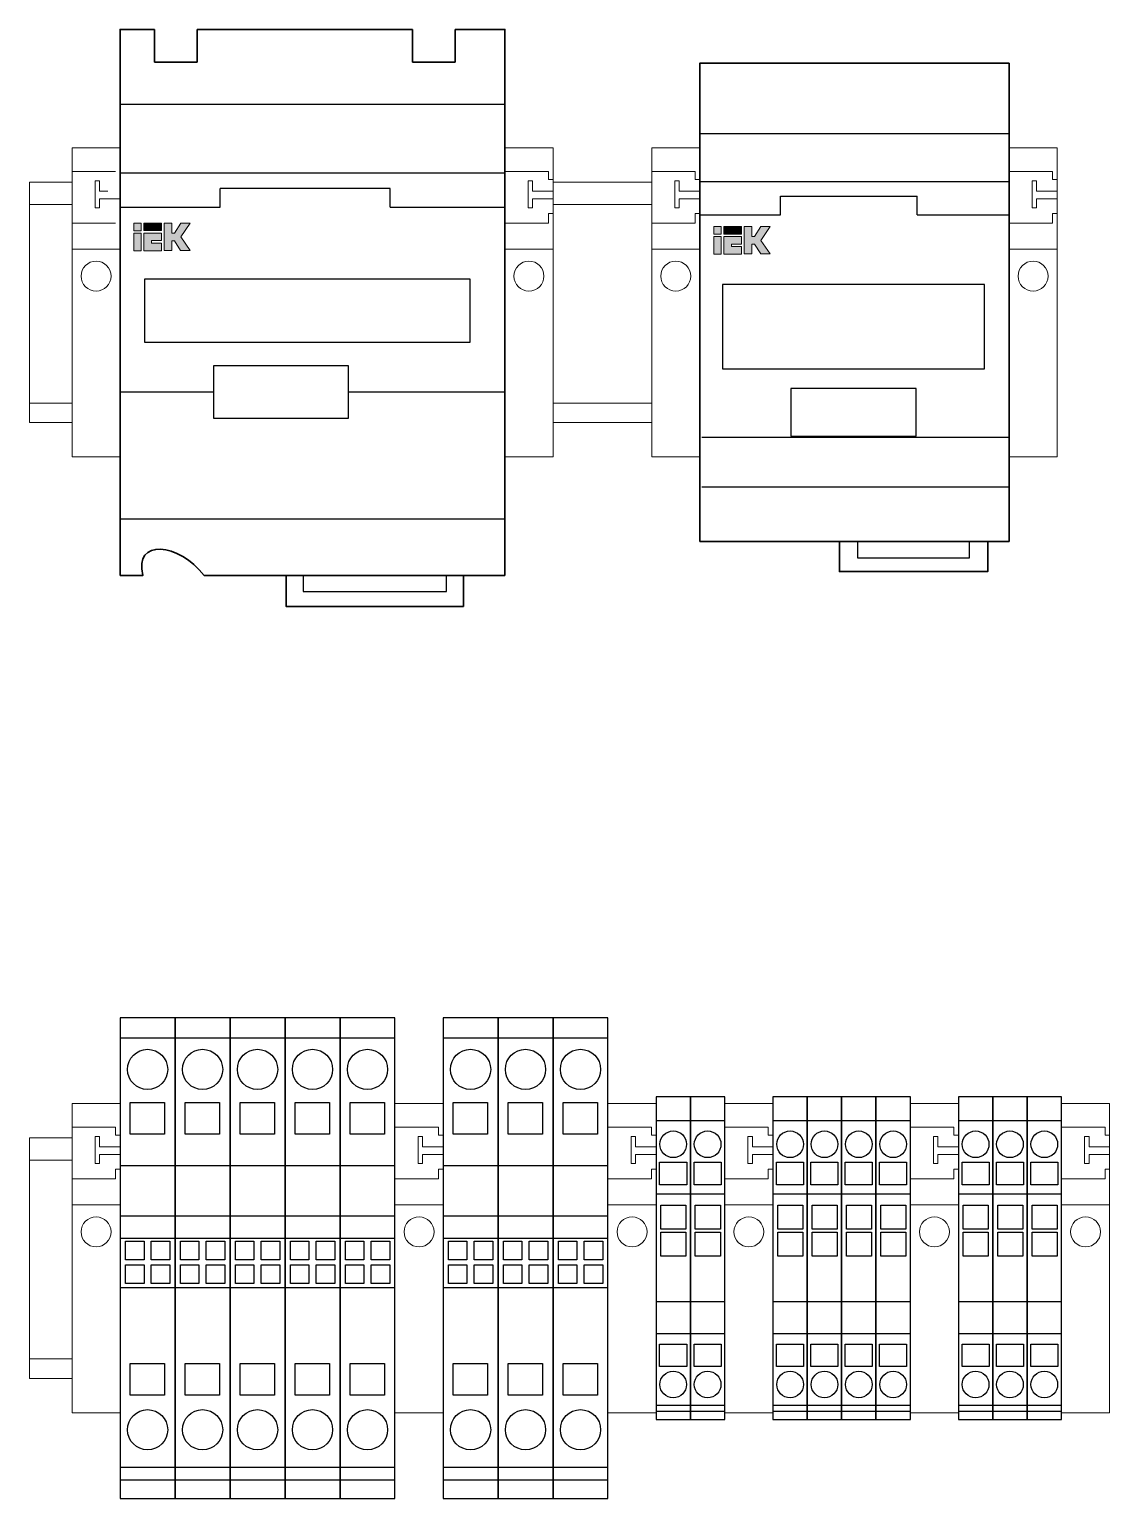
# Model space of a CAD drawing. Header units: inches. Extents: x 871 to 2432, y 654 to 1047.
# Drawn here: x 2241.9 to 2399.2, y 654.3 to 868.1 of the extents above; entities that cross this region are included whole.
import ezdxf

# ---------------------------------------------------------------- set-up
doc = ezdxf.new("R2010")
doc.units = ezdxf.units.IN
doc.header["$MEASUREMENT"] = 0

msp = doc.modelspace()

# ---------------------------------------------------------------- hatches: boundary and pattern name
h = msp.add_hatch(color=9)
h.paths.add_polyline_path([(2258.23, 838.48), (2257.13, 838.48), (2257.13, 835.9), (2258.23, 835.9)])
h.paths.add_polyline_path([(2258.23, 838.83), (2258.23, 839.92), (2257.13, 839.92), (2257.13, 838.83)])
edge = h.paths.add_edge_path()
edge.add_spline(control_points=[(2258.59, 838.49), (2258.59, 838.49), (2258.59, 835.92), (2258.59, 835.92), (2258.59, 835.92), (2258.59, 835.92), (2261.19, 835.92), (2261.19, 835.92), (2261.19, 835.92), (2261.19, 835.92), (2261.19, 837.02), (2261.19, 837.02), (2261.19, 837.02), (2261.19, 837.02), (2259.71, 837.01), (2259.71, 837.01), (2259.71, 837.01), (2259.71, 837.01), (2259.71, 837.01), (2259.71, 837.01)], knot_values=[0.5, 0.5, 0.5, 0.5, 0.625, 0.625, 0.625, 0.625, 0.75, 0.75, 0.75, 0.75, 0.875, 0.875, 0.875, 0.875, 1, 1, 1, 1, 1, 1, 1, 1], degree=3, periodic=0)
edge.add_spline(control_points=[(2259.71, 837.01), (2259.71, 837.01), (2259.71, 837.39), (2259.71, 837.39), (2259.71, 837.39), (2259.71, 837.39), (2261.19, 837.39), (2261.19, 837.39), (2261.19, 837.39), (2261.19, 837.39), (2261.19, 838.49), (2261.19, 838.49), (2261.19, 838.49), (2261.19, 838.49), (2258.59, 838.49), (2258.59, 838.49)], knot_values=[0, 0, 0, 0, 0.125, 0.125, 0.125, 0.125, 0.25, 0.25, 0.25, 0.25, 0.375, 0.375, 0.375, 0.375, 0.5, 0.5, 0.5, 0.5], degree=3, periodic=0)
edge = h.paths.add_edge_path()
edge.add_spline(control_points=[(2261.57, 839.92), (2261.57, 839.92), (2261.57, 835.96), (2261.57, 835.96), (2261.57, 835.96), (2261.57, 835.96), (2262.68, 835.96), (2262.68, 835.96), (2262.68, 835.96), (2262.68, 835.96), (2262.68, 837.36), (2262.68, 837.36), (2262.68, 837.36), (2262.68, 837.36), (2263.06, 837.36), (2263.06, 837.36), (2263.06, 837.36), (2263.06, 837.36), (2263.96, 835.97), (2263.96, 835.97), (2263.96, 835.97), (2263.96, 835.97), (2265.35, 835.97), (2265.35, 835.97), (2265.35, 835.97), (2265.35, 835.97), (2265.35, 835.97), (2265.35, 835.97)], knot_values=[0.538462, 0.538462, 0.538462, 0.538462, 0.615385, 0.615385, 0.615385, 0.615385, 0.692308, 0.692308, 0.692308, 0.692308, 0.769231, 0.769231, 0.769231, 0.769231, 0.846154, 0.846154, 0.846154, 0.846154, 0.923077, 0.923077, 0.923077, 0.923077, 1, 1, 1, 1, 1, 1, 1, 1], degree=3, periodic=0)
edge.add_spline(control_points=[(2265.35, 835.97), (2265.35, 835.97), (2263.99, 837.92), (2263.99, 837.92), (2263.99, 837.92), (2263.99, 837.92), (2265.34, 839.92), (2265.34, 839.92), (2265.34, 839.92), (2265.34, 839.92), (2264.01, 839.92), (2264.01, 839.92), (2264.01, 839.92), (2264.01, 839.92), (2263.05, 838.48), (2263.05, 838.48), (2263.05, 838.48), (2263.05, 838.48), (2262.67, 838.48), (2262.67, 838.48), (2262.67, 838.48), (2262.67, 838.48), (2262.66, 839.92), (2262.66, 839.92), (2262.66, 839.92), (2262.66, 839.92), (2261.57, 839.92), (2261.57, 839.92)], knot_values=[0, 0, 0, 0, 0.076923, 0.076923, 0.076923, 0.076923, 0.153846, 0.153846, 0.153846, 0.153846, 0.230769, 0.230769, 0.230769, 0.230769, 0.307692, 0.307692, 0.307692, 0.307692, 0.384615, 0.384615, 0.384615, 0.384615, 0.461538, 0.461538, 0.461538, 0.461538, 0.538462, 0.538462, 0.538462, 0.538462], degree=3, periodic=0)
for points in [[(2258.62, 839.92), (2258.62, 838.84), (2261.19, 838.84), (2261.19, 839.92)], [(2343.02, 839.42), (2343.02, 838.34), (2345.59, 838.34), (2345.59, 839.42)]]:
    msp.add_hatch(color=2).paths.add_polyline_path(points)
h = msp.add_hatch(color=9)
h.paths.add_polyline_path([(2342.64, 837.98), (2341.54, 837.98), (2341.54, 835.4), (2342.64, 835.4)])
h.paths.add_polyline_path([(2342.64, 838.33), (2342.64, 839.42), (2341.54, 839.42), (2341.54, 838.33)])
edge = h.paths.add_edge_path()
edge.add_spline(control_points=[(2345.59, 836.51), (2345.59, 836.51), (2344.11, 836.51), (2344.11, 836.51), (2344.11, 836.51), (2344.11, 836.51), (2344.11, 836.88), (2344.11, 836.88), (2344.11, 836.88), (2344.11, 836.88), (2345.59, 836.89), (2345.59, 836.89), (2345.59, 836.89), (2345.59, 836.89), (2345.59, 837.99), (2345.59, 837.99), (2345.59, 837.99), (2345.59, 837.99), (2343, 837.99), (2343, 837.99), (2343, 837.99), (2343, 835.42), (2343, 835.42), (2343, 835.42)], knot_values=[0.875, 0.875, 0.875, 0.875, 1, 1, 1, 1, 1.125, 1.125, 1.125, 1.125, 1.25, 1.25, 1.25, 1.25, 1.375, 1.375, 1.375, 1.375, 1.5, 1.5, 1.5, 1.625, 1.625, 1.625, 1.625, 1.625], degree=3, periodic=0)
edge.add_spline(control_points=[(2343, 835.42), (2343, 835.42), (2345.59, 835.42), (2345.59, 835.42), (2345.59, 835.42), (2345.59, 835.42), (2345.59, 835.42), (2345.59, 835.42)], knot_values=[0.75, 0.75, 0.75, 0.75, 0.875, 0.875, 0.875, 0.875, 0.875, 0.875, 0.875, 0.875], degree=3, periodic=0)
edge.add_spline(control_points=[(2345.59, 835.42), (2345.59, 835.42), (2345.59, 836.51), (2345.59, 836.51), (2345.59, 836.51)], knot_values=[0.625, 0.625, 0.625, 0.625, 0.75, 0.75, 0.75, 0.75, 0.75], degree=3, periodic=0)
edge = h.paths.add_edge_path()
edge.add_spline(control_points=[(2345.98, 835.45), (2345.98, 835.45), (2347.08, 835.45), (2347.08, 835.45), (2347.08, 835.45), (2347.08, 835.45), (2347.08, 836.86), (2347.08, 836.86), (2347.08, 836.86), (2347.08, 836.86), (2347.08, 836.86), (2347.08, 836.86)], knot_values=[0.769231, 0.769231, 0.769231, 0.769231, 0.846154, 0.846154, 0.846154, 0.846154, 0.923077, 0.923077, 0.923077, 0.923077, 0.923077, 0.923077, 0.923077, 0.923077], degree=3, periodic=0)
edge.add_spline(control_points=[(2347.08, 836.86), (2347.08, 836.86), (2347.46, 836.86), (2347.46, 836.86), (2347.46, 836.86), (2347.46, 836.86), (2348.37, 835.47), (2348.37, 835.47), (2348.37, 835.47), (2348.37, 835.47), (2349.75, 835.46), (2349.75, 835.46), (2349.75, 835.46), (2349.75, 835.46), (2349.75, 835.46), (2349.75, 835.46)], knot_values=[0.538462, 0.538462, 0.538462, 0.538462, 0.615385, 0.615385, 0.615385, 0.615385, 0.692308, 0.692308, 0.692308, 0.692308, 0.769231, 0.769231, 0.769231, 0.769231, 0.769231, 0.769231, 0.769231, 0.769231], degree=3, periodic=0)
edge.add_spline(control_points=[(2349.75, 835.46), (2349.75, 835.46), (2348.4, 837.41), (2348.4, 837.41), (2348.4, 837.41), (2348.4, 837.41), (2348.4, 837.41), (2348.4, 837.41)], knot_values=[0.461538, 0.461538, 0.461538, 0.461538, 0.538462, 0.538462, 0.538462, 0.538462, 0.538462, 0.538462, 0.538462, 0.538462], degree=3, periodic=0)
edge.add_spline(control_points=[(2348.4, 837.41), (2348.4, 837.41), (2349.74, 839.42), (2349.74, 839.42), (2349.74, 839.42), (2349.74, 839.42), (2348.41, 839.42), (2348.41, 839.42), (2348.41, 839.42), (2348.41, 839.42), (2347.46, 837.97), (2347.46, 837.97), (2347.46, 837.97), (2347.46, 837.97), (2347.07, 837.97), (2347.07, 837.97), (2347.07, 837.97), (2347.07, 837.97), (2347.07, 839.42), (2347.07, 839.42), (2347.07, 839.42), (2347.07, 839.42), (2345.98, 839.42), (2345.98, 839.42), (2345.98, 839.42), (2345.98, 835.45), (2345.98, 835.45), (2345.98, 835.45), (2345.98, 835.45), (2345.98, 835.45), (2345.98, 835.45)], knot_values=[0.923077, 0.923077, 0.923077, 0.923077, 1, 1, 1, 1, 1.076923, 1.076923, 1.076923, 1.076923, 1.153846, 1.153846, 1.153846, 1.153846, 1.230769, 1.230769, 1.230769, 1.230769, 1.307692, 1.307692, 1.307692, 1.307692, 1.384615, 1.384615, 1.384615, 1.461538, 1.461538, 1.461538, 1.461538, 1.461538, 1.461538, 1.461538, 1.461538], degree=3, periodic=0)

# ---------------------------------------------------------------- linework, layer by layer
for p, q in [((2255.15, 868.13), (2260.15, 868.13)), ((2255.15, 857.25), (2311.15, 857.25)), ((2339.51, 853), (2384.51, 853)), ((2255.15, 847.24), (2311.15, 847.24)), ((2269.7, 842.24), (2269.7, 844.95)), ((2294.44, 844.95), (2269.7, 844.95)), ((2294.44, 842.24), (2294.44, 844.95)), ((2339.51, 846), (2384.51, 846)), ((2351.25, 841.15), (2351.25, 843.87)), ((2351.25, 843.87), (2371.14, 843.87)), ((2371.14, 841.15), (2371.14, 843.87)), ((2255.15, 842.24), (2269.7, 842.24)), ((2294.44, 842.24), (2311.15, 842.24)), ((2339.51, 841.15), (2351.25, 841.15)), ((2371.14, 841.15), (2384.51, 841.15)), ((2255.15, 815.36), (2268.72, 815.36)), ((2288.38, 815.36), (2311.15, 815.36)), ((2255.23, 796.87), (2311.15, 796.87)), ((2255.15, 724.27), (2255.15, 654.27)), ((2263.15, 724.27), (2255.15, 724.27)), ((2263.15, 654.27), (2263.15, 724.27)), ((2263.15, 724.27), (2263.15, 654.27)), ((2271.15, 724.27), (2263.15, 724.27)), ((2271.15, 654.27), (2271.15, 724.27)), ((2271.15, 724.27), (2271.15, 654.27)), ((2279.15, 724.27), (2271.15, 724.27)), ((2279.15, 654.27), (2279.15, 724.27)), ((2279.15, 724.27), (2279.15, 654.27)), ((2287.15, 724.27), (2279.15, 724.27)), ((2287.15, 654.27), (2287.15, 724.27)), ((2287.15, 724.27), (2287.15, 654.27)), ((2295.15, 724.27), (2287.15, 724.27)), ((2295.15, 654.27), (2295.15, 724.27)), ((2302.15, 724.27), (2302.15, 654.27)), ((2310.15, 724.27), (2302.15, 724.27)), ((2310.15, 654.27), (2310.15, 724.27)), ((2310.15, 724.27), (2310.15, 654.27)), ((2318.15, 724.27), (2310.15, 724.27)), ((2318.15, 654.27), (2318.15, 724.27)), ((2318.15, 724.27), (2318.15, 654.27)), ((2326.15, 724.27), (2318.15, 724.27)), ((2326.15, 654.27), (2326.15, 724.27)), ((2255.15, 721.34), (2263.15, 721.34)), ((2263.15, 721.34), (2271.15, 721.34)), ((2271.15, 721.34), (2279.15, 721.34)), ((2279.15, 721.34), (2287.15, 721.34)), ((2287.15, 721.34), (2295.15, 721.34)), ((2302.15, 721.34), (2310.15, 721.34)), ((2310.15, 721.34), (2318.15, 721.34)), ((2318.15, 721.34), (2326.15, 721.34)), ((2333.15, 712.77), (2333.15, 665.77)), ((2338.15, 712.77), (2333.15, 712.77)), ((2338.15, 665.77), (2338.15, 712.77)), ((2338.15, 712.77), (2338.15, 665.77)), ((2343.15, 712.77), (2338.15, 712.77)), ((2343.15, 665.77), (2343.15, 712.77)), ((2350.15, 712.77), (2350.15, 665.77)), ((2355.15, 712.77), (2350.15, 712.77)), ((2355.15, 665.77), (2355.15, 712.77)), ((2355.15, 712.77), (2355.15, 665.77)), ((2360.15, 712.77), (2355.15, 712.77)), ((2360.15, 665.77), (2360.15, 712.77)), ((2360.15, 712.77), (2360.15, 665.77)), ((2365.15, 712.77), (2360.15, 712.77)), ((2365.15, 665.77), (2365.15, 712.77)), ((2365.15, 712.77), (2365.15, 665.77)), ((2370.15, 712.77), (2365.15, 712.77)), ((2370.15, 665.77), (2370.15, 712.77)), ((2377.15, 712.77), (2377.15, 665.77)), ((2382.15, 712.77), (2377.15, 712.77)), ((2382.15, 665.77), (2382.15, 712.77)), ((2382.15, 712.77), (2382.15, 665.77)), ((2387.15, 712.77), (2382.15, 712.77)), ((2387.15, 665.77), (2387.15, 712.77)), ((2387.15, 712.77), (2387.15, 665.77)), ((2392.15, 712.77), (2387.15, 712.77)), ((2392.15, 665.77), (2392.15, 712.77)), ((2333.15, 709.29), (2338.15, 709.29)), ((2338.15, 709.29), (2343.15, 709.29)), ((2350.15, 709.29), (2355.15, 709.29)), ((2355.15, 709.29), (2360.15, 709.29)), ((2360.15, 709.29), (2365.15, 709.29)), ((2365.15, 709.29), (2370.15, 709.29)), ((2377.15, 709.29), (2382.15, 709.29)), ((2382.15, 709.29), (2387.15, 709.29)), ((2387.15, 709.29), (2392.15, 709.29)), ((2255.15, 702.74), (2263.15, 702.74)), ((2263.15, 702.74), (2271.15, 702.74)), ((2271.15, 702.74), (2279.15, 702.74)), ((2279.15, 702.74), (2287.15, 702.74)), ((2287.15, 702.74), (2295.15, 702.74)), ((2302.15, 702.74), (2310.15, 702.74)), ((2310.15, 702.74), (2318.15, 702.74)), ((2318.15, 702.74), (2326.15, 702.74)), ((2333.15, 698.65), (2338.15, 698.65)), ((2338.15, 698.65), (2343.15, 698.65)), ((2350.15, 698.65), (2355.15, 698.65)), ((2355.15, 698.65), (2360.15, 698.65)), ((2360.15, 698.65), (2365.15, 698.65)), ((2365.15, 698.65), (2370.15, 698.65)), ((2377.15, 698.65), (2382.15, 698.65)), ((2382.15, 698.65), (2387.15, 698.65)), ((2387.15, 698.65), (2392.15, 698.65)), ((2255.15, 695.43), (2263.15, 695.43)), ((2263.15, 695.43), (2271.15, 695.43)), ((2271.15, 695.43), (2279.15, 695.43)), ((2279.15, 695.43), (2287.15, 695.43)), ((2287.15, 695.43), (2295.15, 695.43)), ((2302.15, 695.43), (2310.15, 695.43)), ((2310.15, 695.43), (2318.15, 695.43)), ((2318.15, 695.43), (2326.15, 695.43)), ((2255.15, 692.19), (2263.15, 692.19)), ((2263.15, 692.19), (2271.15, 692.19)), ((2271.15, 692.19), (2279.15, 692.19)), ((2279.15, 692.19), (2287.15, 692.19)), ((2287.15, 692.19), (2295.15, 692.19)), ((2302.15, 692.19), (2310.15, 692.19)), ((2310.15, 692.19), (2318.15, 692.19)), ((2318.15, 692.19), (2326.15, 692.19)), ((2255.15, 685), (2263.15, 685)), ((2263.15, 685), (2271.15, 685)), ((2271.15, 685), (2279.15, 685)), ((2279.15, 685), (2287.15, 685)), ((2287.15, 685), (2295.15, 685)), ((2302.15, 685), (2310.15, 685)), ((2310.15, 685), (2318.15, 685)), ((2318.15, 685), (2326.15, 685)), ((2333.15, 682.94), (2338.15, 682.94)), ((2338.15, 682.94), (2343.15, 682.94)), ((2350.15, 682.94), (2355.15, 682.94)), ((2355.15, 682.94), (2360.15, 682.94)), ((2360.15, 682.94), (2365.15, 682.94)), ((2365.15, 682.94), (2370.15, 682.94)), ((2377.15, 682.94), (2382.15, 682.94)), ((2382.15, 682.94), (2387.15, 682.94)), ((2387.15, 682.94), (2392.15, 682.94)), ((2333.15, 678.29), (2338.15, 678.29)), ((2338.15, 678.29), (2343.15, 678.29)), ((2350.15, 678.29), (2355.15, 678.29)), ((2355.15, 678.29), (2360.15, 678.29)), ((2360.15, 678.29), (2365.15, 678.29)), ((2365.15, 678.29), (2370.15, 678.29)), ((2377.15, 678.29), (2382.15, 678.29)), ((2382.15, 678.29), (2387.15, 678.29)), ((2387.15, 678.29), (2392.15, 678.29)), ((2333.15, 667.85), (2338.15, 667.85)), ((2338.15, 667.85), (2343.15, 667.85)), ((2350.15, 667.85), (2355.15, 667.85)), ((2355.15, 667.85), (2360.15, 667.85)), ((2360.15, 667.85), (2365.15, 667.85)), ((2365.15, 667.85), (2370.15, 667.85)), ((2377.15, 667.85), (2382.15, 667.85)), ((2382.15, 667.85), (2387.15, 667.85)), ((2387.15, 667.85), (2392.15, 667.85)), ((2333.15, 667.01), (2338.15, 667.01)), ((2333.15, 665.77), (2338.15, 665.77)), ((2338.15, 667.01), (2343.15, 667.01)), ((2338.15, 665.77), (2343.15, 665.77)), ((2350.15, 667.01), (2355.15, 667.01)), ((2350.15, 665.77), (2355.15, 665.77)), ((2355.15, 667.01), (2360.15, 667.01)), ((2355.15, 665.77), (2360.15, 665.77)), ((2360.15, 667.01), (2365.15, 667.01)), ((2360.15, 665.77), (2365.15, 665.77)), ((2365.15, 667.01), (2370.15, 667.01)), ((2365.15, 665.77), (2370.15, 665.77)), ((2377.15, 667.01), (2382.15, 667.01)), ((2377.15, 665.77), (2382.15, 665.77)), ((2382.15, 667.01), (2387.15, 667.01)), ((2382.15, 665.77), (2387.15, 665.77)), ((2387.15, 667.01), (2392.15, 667.01)), ((2387.15, 665.77), (2392.15, 665.77)), ((2255.15, 658.86), (2263.15, 658.86)), ((2263.15, 658.86), (2271.15, 658.86)), ((2271.15, 658.86), (2279.15, 658.86)), ((2279.15, 658.86), (2287.15, 658.86)), ((2287.15, 658.86), (2295.15, 658.86)), ((2302.15, 658.86), (2310.15, 658.86)), ((2310.15, 658.86), (2318.15, 658.86)), ((2318.15, 658.86), (2326.15, 658.86)), ((2255.15, 656.98), (2263.15, 656.98)), ((2263.15, 656.98), (2271.15, 656.98)), ((2271.15, 656.98), (2279.15, 656.98)), ((2279.15, 656.98), (2287.15, 656.98)), ((2287.15, 656.98), (2295.15, 656.98)), ((2302.15, 656.98), (2310.15, 656.98)), ((2310.15, 656.98), (2318.15, 656.98)), ((2318.15, 656.98), (2326.15, 656.98)), ((2255.15, 654.27), (2263.15, 654.27)), ((2263.15, 654.27), (2271.15, 654.27)), ((2271.15, 654.27), (2279.15, 654.27)), ((2279.15, 654.27), (2287.15, 654.27)), ((2287.15, 654.27), (2295.15, 654.27)), ((2302.15, 654.27), (2310.15, 654.27)), ((2310.15, 654.27), (2318.15, 654.27)), ((2318.15, 654.27), (2326.15, 654.27))]:
    msp.add_line(p, q)
at = {"lineweight": 30}
for p, q in [((2260.15, 868.13), (2260.15, 863.35)), ((2266.37, 868.13), (2266.37, 863.35)), ((2266.37, 868.13), (2297.68, 868.13)), ((2297.68, 863.35), (2297.68, 868.13)), ((2303.91, 868.13), (2303.91, 863.35)), ((2260.15, 863.35), (2266.37, 863.35)), ((2297.68, 863.35), (2303.91, 863.35)), ((2339.51, 793.58), (2384.51, 793.58)), ((2257.47, 788.64), (2255.15, 788.64)), ((2311.15, 788.64), (2268.08, 788.64))]:
    msp.add_line(p, q, dxfattribs=at)
at = {"lineweight": 15}
for p, q in [((2248.15, 850.89), (2248.15, 805.89)), ((2255.15, 850.89), (2248.15, 850.89)), ((2311.15, 850.89), (2311.15, 805.89)), ((2318.15, 850.89), (2311.15, 850.89)), ((2318.15, 805.89), (2318.15, 850.89)), ((2332.51, 850.89), (2332.51, 805.89)), ((2339.51, 850.89), (2332.51, 850.89)), ((2339.51, 805.89), (2339.51, 850.89)), ((2384.51, 850.89), (2384.51, 805.89)), ((2391.51, 850.89), (2384.51, 850.89)), ((2391.51, 805.89), (2391.51, 850.89)), ((2254.48, 847.45), (2248.15, 847.45)), ((2317.48, 847.45), (2311.15, 847.45)), ((2317.48, 846.28), (2317.48, 847.45)), ((2338.84, 847.45), (2332.51, 847.45)), ((2338.84, 846.28), (2338.84, 847.45)), ((2390.84, 847.45), (2384.51, 847.45)), ((2390.84, 846.28), (2390.84, 847.45)), ((2241.95, 845.89), (2248.15, 845.89)), ((2241.95, 810.89), (2241.95, 845.89)), ((2252.17, 846.09), (2251.51, 846.09)), ((2251.51, 846.09), (2251.51, 842.17)), ((2252.17, 844.6), (2252.17, 846.09)), ((2315.17, 846.09), (2314.51, 846.09)), ((2314.51, 846.09), (2314.51, 842.17)), ((2315.17, 844.6), (2315.17, 846.09)), ((2318.15, 846.28), (2317.48, 846.28)), ((2318.15, 845.89), (2332.51, 845.89)), ((2336.53, 846.09), (2335.88, 846.09)), ((2335.88, 846.09), (2335.88, 842.17)), ((2336.53, 844.6), (2336.53, 846.09)), ((2339.51, 846.28), (2338.84, 846.28)), ((2388.53, 846.09), (2387.88, 846.09)), ((2387.88, 846.09), (2387.88, 842.17)), ((2388.53, 844.6), (2388.53, 846.09)), ((2391.51, 846.28), (2390.84, 846.28)), ((2241.95, 842.65), (2248.15, 842.65)), ((2253.35, 844.6), (2252.17, 844.6)), ((2252.17, 842.17), (2252.17, 843.48)), ((2252.17, 843.48), (2255.15, 843.48)), ((2316.35, 844.6), (2315.17, 844.6)), ((2315.17, 842.17), (2315.17, 843.48)), ((2315.17, 843.48), (2318.15, 843.48)), ((2318.15, 844.6), (2316.35, 844.6)), ((2318.15, 842.65), (2332.51, 842.65)), ((2337.72, 844.6), (2336.53, 844.6)), ((2336.53, 842.17), (2336.53, 843.48)), ((2336.53, 843.48), (2339.51, 843.48)), ((2339.51, 844.6), (2337.72, 844.6)), ((2389.72, 844.6), (2388.53, 844.6)), ((2388.53, 842.17), (2388.53, 843.48)), ((2388.53, 843.48), (2391.51, 843.48)), ((2391.51, 844.6), (2389.72, 844.6)), ((2251.51, 842.17), (2252.17, 842.17)), ((2314.51, 842.17), (2315.17, 842.17)), ((2318.15, 841.34), (2317.48, 841.34)), ((2317.48, 841.34), (2317.48, 839.92)), ((2335.88, 842.17), (2336.53, 842.17)), ((2339.51, 841.34), (2338.84, 841.34)), ((2338.84, 841.34), (2338.84, 839.92)), ((2387.88, 842.17), (2388.53, 842.17)), ((2391.51, 841.34), (2390.84, 841.34)), ((2390.84, 841.34), (2390.84, 839.92)), ((2254.48, 839.92), (2248.15, 839.92)), ((2317.48, 839.92), (2311.15, 839.92)), ((2338.84, 839.92), (2332.51, 839.92)), ((2390.84, 839.92), (2384.51, 839.92)), ((2248.15, 836.15), (2255.15, 836.15)), ((2311.15, 836.15), (2318.15, 836.15)), ((2332.51, 836.15), (2339.51, 836.15)), ((2384.51, 836.15), (2391.51, 836.15)), ((2241.95, 813.72), (2248.15, 813.72)), ((2318.15, 813.72), (2332.51, 813.72)), ((2241.95, 810.89), (2248.15, 810.89)), ((2318.15, 810.89), (2332.51, 810.89)), ((2248.15, 805.89), (2255.15, 805.89)), ((2311.15, 805.89), (2318.15, 805.89)), ((2332.51, 805.89), (2339.51, 805.89)), ((2384.51, 805.89), (2391.51, 805.89)), ((2248.15, 711.77), (2248.15, 666.77)), ((2255.15, 711.77), (2248.15, 711.77)), ((2255.15, 666.77), (2255.15, 711.77)), ((2295.15, 711.77), (2295.15, 666.77)), ((2302.15, 711.77), (2295.15, 711.77)), ((2302.15, 666.77), (2302.15, 711.77)), ((2326.15, 711.77), (2326.15, 666.77)), ((2333.15, 711.77), (2326.15, 711.77)), ((2333.15, 666.77), (2333.15, 711.77)), ((2343.15, 711.77), (2343.15, 666.77)), ((2350.15, 711.77), (2343.15, 711.77)), ((2350.15, 666.77), (2350.15, 711.77)), ((2370.15, 711.77), (2370.15, 666.77)), ((2377.15, 711.77), (2370.15, 711.77)), ((2377.15, 666.77), (2377.15, 711.77)), ((2392.15, 711.77), (2392.15, 666.77)), ((2399.15, 711.77), (2392.15, 711.77)), ((2399.15, 666.77), (2399.15, 711.77)), ((2254.48, 708.33), (2248.15, 708.33)), ((2254.48, 707.16), (2254.48, 708.33)), ((2301.48, 708.33), (2295.15, 708.33)), ((2301.48, 707.16), (2301.48, 708.33)), ((2332.48, 708.33), (2326.15, 708.33)), ((2332.48, 707.16), (2332.48, 708.33)), ((2349.48, 708.33), (2343.15, 708.33)), ((2349.48, 707.16), (2349.48, 708.33)), ((2376.48, 708.33), (2370.15, 708.33)), ((2376.48, 707.16), (2376.48, 708.33)), ((2398.48, 708.33), (2392.15, 708.33)), ((2398.48, 707.16), (2398.48, 708.33)), ((2241.95, 706.77), (2248.15, 706.77)), ((2241.95, 671.77), (2241.95, 706.77)), ((2252.17, 706.96), (2251.51, 706.96)), ((2251.51, 706.96), (2251.51, 703.05)), ((2252.17, 705.48), (2252.17, 706.96)), ((2255.15, 707.16), (2254.48, 707.16)), ((2299.17, 706.96), (2298.51, 706.96)), ((2298.51, 706.96), (2298.51, 703.05)), ((2299.17, 705.48), (2299.17, 706.96)), ((2302.15, 707.16), (2301.48, 707.16)), ((2330.17, 706.96), (2329.51, 706.96)), ((2329.51, 706.96), (2329.51, 703.05)), ((2330.17, 705.48), (2330.17, 706.96)), ((2333.15, 707.16), (2332.48, 707.16)), ((2347.17, 706.96), (2346.51, 706.96)), ((2346.51, 706.96), (2346.51, 703.05)), ((2347.17, 705.48), (2347.17, 706.96)), ((2350.15, 707.16), (2349.48, 707.16)), ((2374.17, 706.96), (2373.51, 706.96)), ((2373.51, 706.96), (2373.51, 703.05)), ((2374.17, 705.48), (2374.17, 706.96)), ((2377.15, 707.16), (2376.48, 707.16)), ((2396.17, 706.96), (2395.51, 706.96)), ((2395.51, 706.96), (2395.51, 703.05)), ((2396.17, 705.48), (2396.17, 706.96)), ((2399.15, 707.16), (2398.48, 707.16)), ((2253.35, 705.48), (2252.17, 705.48)), ((2252.17, 703.05), (2252.17, 704.36)), ((2252.17, 704.36), (2255.15, 704.36)), ((2255.15, 705.48), (2253.35, 705.48)), ((2300.35, 705.48), (2299.17, 705.48)), ((2299.17, 703.05), (2299.17, 704.36)), ((2299.17, 704.36), (2302.15, 704.36)), ((2302.15, 705.48), (2300.35, 705.48)), ((2331.35, 705.48), (2330.17, 705.48)), ((2330.17, 703.05), (2330.17, 704.36)), ((2330.17, 704.36), (2333.15, 704.36)), ((2333.15, 705.48), (2331.35, 705.48)), ((2348.35, 705.48), (2347.17, 705.48)), ((2347.17, 703.05), (2347.17, 704.36)), ((2347.17, 704.36), (2350.15, 704.36)), ((2350.15, 705.48), (2348.35, 705.48)), ((2375.35, 705.48), (2374.17, 705.48)), ((2374.17, 703.05), (2374.17, 704.36)), ((2374.17, 704.36), (2377.15, 704.36)), ((2377.15, 705.48), (2375.35, 705.48)), ((2397.35, 705.48), (2396.17, 705.48)), ((2396.17, 703.05), (2396.17, 704.36)), ((2396.17, 704.36), (2399.15, 704.36)), ((2399.15, 705.48), (2397.35, 705.48)), ((2241.95, 703.53), (2248.15, 703.53)), ((2251.51, 703.05), (2252.17, 703.05)), ((2255.15, 702.22), (2254.48, 702.22)), ((2254.48, 702.22), (2254.48, 700.8)), ((2298.51, 703.05), (2299.17, 703.05)), ((2302.15, 702.22), (2301.48, 702.22)), ((2301.48, 702.22), (2301.48, 700.8)), ((2329.51, 703.05), (2330.17, 703.05)), ((2333.15, 702.22), (2332.48, 702.22)), ((2332.48, 702.22), (2332.48, 700.8)), ((2346.51, 703.05), (2347.17, 703.05)), ((2350.15, 702.22), (2349.48, 702.22)), ((2349.48, 702.22), (2349.48, 700.8)), ((2373.51, 703.05), (2374.17, 703.05)), ((2377.15, 702.22), (2376.48, 702.22)), ((2376.48, 702.22), (2376.48, 700.8)), ((2395.51, 703.05), (2396.17, 703.05)), ((2399.15, 702.22), (2398.48, 702.22)), ((2398.48, 702.22), (2398.48, 700.8)), ((2254.48, 700.8), (2248.15, 700.8)), ((2301.48, 700.8), (2295.15, 700.8)), ((2332.48, 700.8), (2326.15, 700.8)), ((2349.48, 700.8), (2343.15, 700.8)), ((2376.48, 700.8), (2370.15, 700.8)), ((2398.48, 700.8), (2392.15, 700.8)), ((2248.15, 697.03), (2255.15, 697.03)), ((2295.15, 697.03), (2302.15, 697.03)), ((2326.15, 697.03), (2333.15, 697.03)), ((2343.15, 697.03), (2350.15, 697.03)), ((2370.15, 697.03), (2377.15, 697.03)), ((2392.15, 697.03), (2399.15, 697.03)), ((2241.95, 674.6), (2248.15, 674.6)), ((2241.95, 671.77), (2248.15, 671.77)), ((2248.15, 666.77), (2255.15, 666.77)), ((2295.15, 666.77), (2302.15, 666.77)), ((2326.15, 666.77), (2333.15, 666.77)), ((2343.15, 666.77), (2350.15, 666.77)), ((2370.15, 666.77), (2377.15, 666.77)), ((2392.15, 666.77), (2399.15, 666.77))]:
    msp.add_line(p, q, dxfattribs=at)
at = {"lineweight": 30}
for points in [[(2260.15, 868.13), (2255.15, 868.13), (2255.15, 788.64)], [(2297.68, 868.13), (2266.37, 868.13)], [(2311.15, 788.64), (2311.15, 868.13), (2303.91, 868.13)], [(2384.51, 793.58), (2384.51, 863.2), (2339.51, 863.2), (2339.51, 793.58)]]:
    msp.add_lwpolyline(points, dxfattribs=at)
at = {"color": 9, "lineweight": 5}
for points in [[(2257.13, 838.83), (2258.23, 838.83), (2258.23, 839.92), (2257.13, 839.92), (2257.13, 838.83)], [(2257.13, 835.9), (2258.23, 835.9), (2258.23, 838.48), (2257.13, 838.48), (2257.13, 835.9)], [(2341.54, 838.33), (2342.64, 838.33), (2342.64, 839.42), (2341.54, 839.42), (2341.54, 838.33)], [(2341.54, 835.4), (2342.64, 835.4), (2342.64, 837.98), (2341.54, 837.98), (2341.54, 835.4)]]:
    msp.add_lwpolyline(points, close=True, dxfattribs=at)
at = {"color": 2, "lineweight": 5}
for points in [[(2258.62, 838.84), (2261.19, 838.84), (2261.19, 839.92), (2258.62, 839.92), (2258.62, 838.84)], [(2343.02, 838.34), (2345.59, 838.34), (2345.59, 839.42), (2343.02, 839.42), (2343.02, 838.34)]]:
    msp.add_lwpolyline(points, close=True, dxfattribs=at)
for points in [[(2256.61, 711.94), (2261.63, 711.94), (2261.63, 707.34), (2256.61, 707.34)], [(2264.61, 711.94), (2269.63, 711.94), (2269.63, 707.34), (2264.61, 707.34)], [(2272.61, 711.94), (2277.63, 711.94), (2277.63, 707.34), (2272.61, 707.34)], [(2280.61, 711.94), (2285.63, 711.94), (2285.63, 707.34), (2280.61, 707.34)], [(2288.61, 711.94), (2293.63, 711.94), (2293.63, 707.34), (2288.61, 707.34)], [(2303.61, 711.94), (2308.63, 711.94), (2308.63, 707.34), (2303.61, 707.34)], [(2311.61, 711.94), (2316.63, 711.94), (2316.63, 707.34), (2311.61, 707.34)], [(2319.61, 711.94), (2324.63, 711.94), (2324.63, 707.34), (2319.61, 707.34)], [(2333.67, 703.22), (2337.61, 703.22), (2337.61, 699.95), (2333.67, 699.95)], [(2338.67, 703.22), (2342.61, 703.22), (2342.61, 699.95), (2338.67, 699.95)], [(2350.67, 703.22), (2354.61, 703.22), (2354.61, 699.95), (2350.67, 699.95)], [(2355.67, 703.22), (2359.61, 703.22), (2359.61, 699.95), (2355.67, 699.95)], [(2360.67, 703.22), (2364.61, 703.22), (2364.61, 699.95), (2360.67, 699.95)], [(2365.67, 703.22), (2369.61, 703.22), (2369.61, 699.95), (2365.67, 699.95)], [(2377.67, 703.22), (2381.61, 703.22), (2381.61, 699.95), (2377.67, 699.95)], [(2382.67, 703.22), (2386.61, 703.22), (2386.61, 699.95), (2382.67, 699.95)], [(2387.67, 703.22), (2391.61, 703.22), (2391.61, 699.95), (2387.67, 699.95)], [(2333.86, 697), (2337.5, 697), (2337.5, 693.5), (2333.86, 693.5)], [(2338.86, 697), (2342.5, 697), (2342.5, 693.5), (2338.86, 693.5)], [(2350.86, 697), (2354.5, 697), (2354.5, 693.5), (2350.86, 693.5)], [(2355.86, 697), (2359.5, 697), (2359.5, 693.5), (2355.86, 693.5)], [(2360.86, 697), (2364.5, 697), (2364.5, 693.5), (2360.86, 693.5)], [(2365.86, 697), (2369.5, 697), (2369.5, 693.5), (2365.86, 693.5)], [(2377.86, 697), (2381.5, 697), (2381.5, 693.5), (2377.86, 693.5)], [(2382.86, 697), (2386.5, 697), (2386.5, 693.5), (2382.86, 693.5)], [(2387.86, 697), (2391.5, 697), (2391.5, 693.5), (2387.86, 693.5)], [(2333.86, 693.04), (2337.5, 693.04), (2337.5, 689.56), (2333.86, 689.56)], [(2338.86, 693.04), (2342.5, 693.04), (2342.5, 689.56), (2338.86, 689.56)], [(2350.86, 693.04), (2354.5, 693.04), (2354.5, 689.56), (2350.86, 689.56)], [(2355.86, 693.04), (2359.5, 693.04), (2359.5, 689.56), (2355.86, 689.56)], [(2360.86, 693.04), (2364.5, 693.04), (2364.5, 689.56), (2360.86, 689.56)], [(2365.86, 693.04), (2369.5, 693.04), (2369.5, 689.56), (2365.86, 689.56)], [(2377.86, 693.04), (2381.5, 693.04), (2381.5, 689.56), (2377.86, 689.56)], [(2382.86, 693.04), (2386.5, 693.04), (2386.5, 689.56), (2382.86, 689.56)], [(2387.86, 693.04), (2391.5, 693.04), (2391.5, 689.56), (2387.86, 689.56)], [(2255.93, 691.72), (2258.63, 691.72), (2258.63, 689.02), (2255.93, 689.02)], [(2259.69, 691.72), (2262.39, 691.72), (2262.39, 689.02), (2259.69, 689.02)], [(2263.93, 691.72), (2266.63, 691.72), (2266.63, 689.02), (2263.93, 689.02)], [(2267.69, 691.72), (2270.39, 691.72), (2270.39, 689.02), (2267.69, 689.02)], [(2271.93, 691.72), (2274.63, 691.72), (2274.63, 689.02), (2271.93, 689.02)], [(2275.69, 691.72), (2278.39, 691.72), (2278.39, 689.02), (2275.69, 689.02)], [(2279.93, 691.72), (2282.63, 691.72), (2282.63, 689.02), (2279.93, 689.02)], [(2283.69, 691.72), (2286.39, 691.72), (2286.39, 689.02), (2283.69, 689.02)], [(2287.93, 691.72), (2290.63, 691.72), (2290.63, 689.02), (2287.93, 689.02)], [(2291.69, 691.72), (2294.39, 691.72), (2294.39, 689.02), (2291.69, 689.02)], [(2302.93, 691.72), (2305.63, 691.72), (2305.63, 689.02), (2302.93, 689.02)], [(2306.69, 691.72), (2309.39, 691.72), (2309.39, 689.02), (2306.69, 689.02)], [(2310.93, 691.72), (2313.63, 691.72), (2313.63, 689.02), (2310.93, 689.02)], [(2314.69, 691.72), (2317.39, 691.72), (2317.39, 689.02), (2314.69, 689.02)], [(2318.93, 691.72), (2321.63, 691.72), (2321.63, 689.02), (2318.93, 689.02)], [(2322.69, 691.72), (2325.39, 691.72), (2325.39, 689.02), (2322.69, 689.02)], [(2255.93, 688.29), (2258.63, 688.29), (2258.63, 685.59), (2255.93, 685.59)], [(2259.69, 688.29), (2262.39, 688.29), (2262.39, 685.59), (2259.69, 685.59)], [(2263.93, 688.29), (2266.63, 688.29), (2266.63, 685.59), (2263.93, 685.59)], [(2267.69, 688.29), (2270.39, 688.29), (2270.39, 685.59), (2267.69, 685.59)], [(2271.93, 688.29), (2274.63, 688.29), (2274.63, 685.59), (2271.93, 685.59)], [(2275.69, 688.29), (2278.39, 688.29), (2278.39, 685.59), (2275.69, 685.59)], [(2279.93, 688.29), (2282.63, 688.29), (2282.63, 685.59), (2279.93, 685.59)], [(2283.69, 688.29), (2286.39, 688.29), (2286.39, 685.59), (2283.69, 685.59)], [(2287.93, 688.29), (2290.63, 688.29), (2290.63, 685.59), (2287.93, 685.59)], [(2291.69, 688.29), (2294.39, 688.29), (2294.39, 685.59), (2291.69, 685.59)], [(2302.93, 688.29), (2305.63, 688.29), (2305.63, 685.59), (2302.93, 685.59)], [(2306.69, 688.29), (2309.39, 688.29), (2309.39, 685.59), (2306.69, 685.59)], [(2310.93, 688.29), (2313.63, 688.29), (2313.63, 685.59), (2310.93, 685.59)], [(2314.69, 688.29), (2317.39, 688.29), (2317.39, 685.59), (2314.69, 685.59)], [(2318.93, 688.29), (2321.63, 688.29), (2321.63, 685.59), (2318.93, 685.59)], [(2322.69, 688.29), (2325.39, 688.29), (2325.39, 685.59), (2322.69, 685.59)], [(2333.67, 676.76), (2337.61, 676.76), (2337.61, 673.49), (2333.67, 673.49)], [(2338.67, 676.76), (2342.61, 676.76), (2342.61, 673.49), (2338.67, 673.49)], [(2350.67, 676.76), (2354.61, 676.76), (2354.61, 673.49), (2350.67, 673.49)], [(2355.67, 676.76), (2359.61, 676.76), (2359.61, 673.49), (2355.67, 673.49)], [(2360.67, 676.76), (2364.61, 676.76), (2364.61, 673.49), (2360.67, 673.49)], [(2365.67, 676.76), (2369.61, 676.76), (2369.61, 673.49), (2365.67, 673.49)], [(2377.67, 676.76), (2381.61, 676.76), (2381.61, 673.49), (2377.67, 673.49)], [(2382.67, 676.76), (2386.61, 676.76), (2386.61, 673.49), (2382.67, 673.49)], [(2387.67, 676.76), (2391.61, 676.76), (2391.61, 673.49), (2387.67, 673.49)], [(2256.61, 673.91), (2261.63, 673.91), (2261.63, 669.31), (2256.61, 669.31)], [(2264.61, 673.91), (2269.63, 673.91), (2269.63, 669.31), (2264.61, 669.31)], [(2272.61, 673.91), (2277.63, 673.91), (2277.63, 669.31), (2272.61, 669.31)], [(2280.61, 673.91), (2285.63, 673.91), (2285.63, 669.31), (2280.61, 669.31)], [(2288.61, 673.91), (2293.63, 673.91), (2293.63, 669.31), (2288.61, 669.31)], [(2303.61, 673.91), (2308.63, 673.91), (2308.63, 669.31), (2303.61, 669.31)], [(2311.61, 673.91), (2316.63, 673.91), (2316.63, 669.31), (2311.61, 669.31)], [(2319.61, 673.91), (2324.63, 673.91), (2324.63, 669.31), (2319.61, 669.31)]]:
    msp.add_lwpolyline(points, close=True)
at = {"lineweight": 15}
for centre in [(2251.65, 832.22), (2314.65, 832.22), (2336.01, 832.22), (2388.01, 832.22), (2251.65, 693.09), (2298.65, 693.09), (2329.65, 693.09), (2346.65, 693.09), (2373.65, 693.09), (2395.65, 693.09)]:
    msp.add_circle(centre, 2.18, dxfattribs=at)
for centre, radius in [((2259.15, 716.74), 2.93), ((2267.15, 716.74), 2.93), ((2275.15, 716.74), 2.93), ((2283.15, 716.74), 2.93), ((2291.15, 716.74), 2.93), ((2306.15, 716.74), 2.93), ((2314.15, 716.74), 2.93), ((2322.15, 716.74), 2.93), ((2335.65, 705.84), 1.94), ((2340.65, 705.84), 1.94), ((2352.65, 705.84), 1.94), ((2357.65, 705.84), 1.94), ((2362.65, 705.84), 1.94), ((2367.65, 705.84), 1.94), ((2379.65, 705.84), 1.94), ((2384.65, 705.84), 1.94), ((2389.65, 705.84), 1.94), ((2335.65, 670.88), 1.94), ((2340.65, 670.88), 1.94), ((2352.65, 670.88), 1.94), ((2357.65, 670.88), 1.94), ((2362.65, 670.88), 1.94), ((2367.65, 670.88), 1.94), ((2379.65, 670.88), 1.94), ((2384.65, 670.88), 1.94), ((2389.65, 670.88), 1.94), ((2259.15, 664.29), 2.93), ((2267.15, 664.29), 2.93), ((2275.15, 664.29), 2.93), ((2283.15, 664.29), 2.93), ((2291.15, 664.29), 2.93), ((2306.15, 664.29), 2.93), ((2314.15, 664.29), 2.93), ((2322.15, 664.29), 2.93)]:
    msp.add_circle(centre, radius)
at = {"color": 9, "lineweight": 5}
for points, knots in [([(2258.59, 838.49), (2258.59, 838.49), (2261.19, 838.49), (2261.19, 838.49), (2261.19, 838.49), (2261.19, 838.49), (2261.19, 837.39), (2261.19, 837.39), (2261.19, 837.39), (2261.19, 837.39), (2259.71, 837.39), (2259.71, 837.39), (2259.71, 837.39), (2259.71, 837.39), (2259.71, 837.01), (2259.71, 837.01), (2259.71, 837.01), (2259.71, 837.01), (2261.19, 837.02), (2261.19, 837.02), (2261.19, 837.02), (2261.19, 837.02), (2261.19, 835.92), (2261.19, 835.92), (2261.19, 835.92), (2261.19, 835.92), (2258.59, 835.92), (2258.59, 835.92), (2258.59, 835.92), (2258.59, 835.92), (2258.59, 838.49), (2258.59, 838.49)], [0, 0, 0, 0, 0.125, 0.125, 0.125, 0.125, 0.25, 0.25, 0.25, 0.25, 0.375, 0.375, 0.375, 0.375, 0.5, 0.5, 0.5, 0.5, 0.625, 0.625, 0.625, 0.625, 0.75, 0.75, 0.75, 0.75, 0.875, 0.875, 0.875, 0.875, 1, 1, 1, 1]), ([(2261.57, 839.92), (2261.57, 839.92), (2262.66, 839.92), (2262.66, 839.92), (2262.66, 839.92), (2262.66, 839.92), (2262.67, 838.48), (2262.67, 838.48), (2262.67, 838.48), (2262.67, 838.48), (2263.05, 838.48), (2263.05, 838.48), (2263.05, 838.48), (2263.05, 838.48), (2264.01, 839.92), (2264.01, 839.92), (2264.01, 839.92), (2264.01, 839.92), (2265.34, 839.92), (2265.34, 839.92), (2265.34, 839.92), (2265.34, 839.92), (2263.99, 837.92), (2263.99, 837.92), (2263.99, 837.92), (2263.99, 837.92), (2265.35, 835.97), (2265.35, 835.97), (2265.35, 835.97), (2265.35, 835.97), (2263.96, 835.97), (2263.96, 835.97), (2263.96, 835.97), (2263.96, 835.97), (2263.06, 837.36), (2263.06, 837.36), (2263.06, 837.36), (2263.06, 837.36), (2262.68, 837.36), (2262.68, 837.36), (2262.68, 837.36), (2262.68, 837.36), (2262.68, 835.96), (2262.68, 835.96), (2262.68, 835.96), (2262.68, 835.96), (2261.57, 835.96), (2261.57, 835.96), (2261.57, 835.96), (2261.57, 835.96), (2261.57, 839.92), (2261.57, 839.92)], [0, 0, 0, 0, 0.076923, 0.076923, 0.076923, 0.076923, 0.153846, 0.153846, 0.153846, 0.153846, 0.230769, 0.230769, 0.230769, 0.230769, 0.307692, 0.307692, 0.307692, 0.307692, 0.384615, 0.384615, 0.384615, 0.384615, 0.461538, 0.461538, 0.461538, 0.461538, 0.538462, 0.538462, 0.538462, 0.538462, 0.615385, 0.615385, 0.615385, 0.615385, 0.692308, 0.692308, 0.692308, 0.692308, 0.769231, 0.769231, 0.769231, 0.769231, 0.846154, 0.846154, 0.846154, 0.846154, 0.923077, 0.923077, 0.923077, 0.923077, 1, 1, 1, 1]), ([(2345.98, 839.42), (2345.98, 839.42), (2347.07, 839.42), (2347.07, 839.42), (2347.07, 839.42), (2347.07, 839.42), (2347.07, 837.97), (2347.07, 837.97), (2347.07, 837.97), (2347.07, 837.97), (2347.46, 837.97), (2347.46, 837.97), (2347.46, 837.97), (2347.46, 837.97), (2348.41, 839.42), (2348.41, 839.42), (2348.41, 839.42), (2348.41, 839.42), (2349.74, 839.42), (2349.74, 839.42), (2349.74, 839.42), (2349.74, 839.42), (2348.4, 837.41), (2348.4, 837.41), (2348.4, 837.41), (2348.4, 837.41), (2349.75, 835.46), (2349.75, 835.46), (2349.75, 835.46), (2349.75, 835.46), (2348.37, 835.47), (2348.37, 835.47), (2348.37, 835.47), (2348.37, 835.47), (2347.46, 836.86), (2347.46, 836.86), (2347.46, 836.86), (2347.46, 836.86), (2347.08, 836.86), (2347.08, 836.86), (2347.08, 836.86), (2347.08, 836.86), (2347.08, 835.45), (2347.08, 835.45), (2347.08, 835.45), (2347.08, 835.45), (2345.98, 835.45), (2345.98, 835.45), (2345.98, 835.45), (2345.98, 835.45), (2345.98, 839.42), (2345.98, 839.42)], [0, 0, 0, 0, 0.076923, 0.076923, 0.076923, 0.076923, 0.153846, 0.153846, 0.153846, 0.153846, 0.230769, 0.230769, 0.230769, 0.230769, 0.307692, 0.307692, 0.307692, 0.307692, 0.384615, 0.384615, 0.384615, 0.384615, 0.461538, 0.461538, 0.461538, 0.461538, 0.538462, 0.538462, 0.538462, 0.538462, 0.615385, 0.615385, 0.615385, 0.615385, 0.692308, 0.692308, 0.692308, 0.692308, 0.769231, 0.769231, 0.769231, 0.769231, 0.846154, 0.846154, 0.846154, 0.846154, 0.923077, 0.923077, 0.923077, 0.923077, 1, 1, 1, 1]), ([(2343, 837.99), (2343, 837.99), (2345.59, 837.99), (2345.59, 837.99), (2345.59, 837.99), (2345.59, 837.99), (2345.59, 836.89), (2345.59, 836.89), (2345.59, 836.89), (2345.59, 836.89), (2344.11, 836.88), (2344.11, 836.88), (2344.11, 836.88), (2344.11, 836.88), (2344.11, 836.51), (2344.11, 836.51), (2344.11, 836.51), (2344.11, 836.51), (2345.59, 836.51), (2345.59, 836.51), (2345.59, 836.51), (2345.59, 836.51), (2345.59, 835.42), (2345.59, 835.42), (2345.59, 835.42), (2345.59, 835.42), (2343, 835.42), (2343, 835.42), (2343, 835.42), (2343, 835.42), (2343, 837.99), (2343, 837.99)], [0, 0, 0, 0, 0.125, 0.125, 0.125, 0.125, 0.25, 0.25, 0.25, 0.25, 0.375, 0.375, 0.375, 0.375, 0.5, 0.5, 0.5, 0.5, 0.625, 0.625, 0.625, 0.625, 0.75, 0.75, 0.75, 0.75, 0.875, 0.875, 0.875, 0.875, 1, 1, 1, 1])]:
    msp.add_open_spline(points, degree=3, knots=knots, dxfattribs=at)
for points in [[(2258.72, 831.78), (2258.72, 831.78), (2306.08, 831.78), (2306.08, 831.78), (2306.08, 831.78), (2306.08, 831.78), (2306.08, 822.61), (2306.08, 822.61), (2306.08, 822.61), (2306.08, 822.61), (2258.72, 822.61), (2258.72, 822.61), (2258.72, 822.61), (2258.72, 822.61), (2258.72, 831.78), (2258.72, 831.78)], [(2342.82, 830.99), (2342.82, 830.99), (2380.92, 830.99), (2380.92, 830.99), (2380.92, 830.99), (2380.92, 830.99), (2380.92, 818.72), (2380.92, 818.72), (2380.92, 818.72), (2380.92, 818.72), (2342.82, 818.72), (2342.82, 818.72), (2342.82, 818.72), (2342.82, 818.72), (2342.82, 830.99), (2342.82, 830.99)], [(2268.72, 819.18), (2268.72, 819.18), (2288.38, 819.18), (2288.38, 819.18), (2288.38, 819.18), (2288.38, 819.18), (2288.38, 811.55), (2288.38, 811.55), (2288.38, 811.55), (2288.38, 811.55), (2268.72, 811.55), (2268.72, 811.55), (2268.72, 811.55), (2268.72, 811.55), (2268.72, 819.18), (2268.72, 819.18)], [(2352.75, 815.87), (2352.75, 815.87), (2370.99, 815.87), (2370.99, 815.87), (2370.99, 815.87), (2370.99, 815.87), (2370.99, 808.91), (2370.99, 808.91), (2370.99, 808.91), (2370.99, 808.91), (2352.75, 808.91), (2352.75, 808.91), (2352.75, 808.91), (2352.75, 808.91), (2352.75, 815.87), (2352.75, 815.87)], [(2362.48, 793.58), (2362.48, 793.58), (2378.77, 793.58), (2378.77, 793.58), (2378.77, 793.58), (2378.77, 793.58), (2378.77, 791.2), (2378.77, 791.2), (2378.77, 791.2), (2378.77, 791.2), (2362.48, 791.2), (2362.48, 791.2), (2362.48, 791.2), (2362.48, 791.2), (2362.48, 793.58), (2362.48, 793.58)], [(2281.79, 788.64), (2281.79, 788.64), (2302.63, 788.64), (2302.63, 788.64), (2302.63, 788.64), (2302.63, 788.64), (2302.63, 786.3), (2302.63, 786.3), (2302.63, 786.3), (2302.63, 786.3), (2281.79, 786.3), (2281.79, 786.3), (2281.79, 786.3), (2281.79, 786.3), (2281.79, 788.64), (2281.79, 788.64)]]:
    msp.add_open_spline(points, degree=3, knots=[0, 0, 0, 0, 0.25, 0.25, 0.25, 0.25, 0.5, 0.5, 0.5, 0.5, 0.75, 0.75, 0.75, 0.75, 1, 1, 1, 1])
for points in [[(2339.8, 808.76), (2339.8, 808.76), (2384.51, 808.76), (2384.51, 808.76)], [(2339.8, 801.53), (2339.8, 801.53), (2384.51, 801.53), (2384.51, 801.53)]]:
    msp.add_open_spline(points, degree=3)
at = {"lineweight": 30}
for points, knots in [([(2268.08, 788.64), (2267.62, 788.64), (2267.37, 788.64), (2267.37, 788.64), (2267.37, 788.64), (2263.77, 793.38), (2257.06, 794.08), (2258.46, 788.64), (2258.46, 788.64), (2258.46, 788.64), (2258.02, 788.64), (2257.47, 788.64)], [0.780274, 0.780274, 0.780274, 0.780274, 0.7857143, 0.7857143, 0.7857143, 0.7857143, 0.8571429, 0.8571429, 0.8571429, 0.8571429, 0.8830319, 0.8830319, 0.8830319, 0.8830319]), ([(2359.84, 793.58), (2359.84, 793.58), (2381.41, 793.58), (2381.41, 793.58), (2381.41, 793.58), (2381.41, 793.58), (2381.41, 789.2), (2381.41, 789.2), (2381.41, 789.2), (2381.41, 789.2), (2359.84, 789.2), (2359.84, 789.2), (2359.84, 789.2), (2359.84, 789.2), (2359.84, 793.58), (2359.84, 793.58)], [0, 0, 0, 0, 0.25, 0.25, 0.25, 0.25, 0.5, 0.5, 0.5, 0.5, 0.75, 0.75, 0.75, 0.75, 1, 1, 1, 1]), ([(2279.31, 788.64), (2279.31, 788.64), (2305.11, 788.64), (2305.11, 788.64), (2305.11, 788.64), (2305.11, 788.64), (2305.11, 784.13), (2305.11, 784.13), (2305.11, 784.13), (2305.11, 784.13), (2279.31, 784.13), (2279.31, 784.13), (2279.31, 784.13), (2279.31, 784.13), (2279.31, 788.64), (2279.31, 788.64)], [0, 0, 0, 0, 0.25, 0.25, 0.25, 0.25, 0.5, 0.5, 0.5, 0.5, 0.75, 0.75, 0.75, 0.75, 1, 1, 1, 1])]:
    msp.add_open_spline(points, degree=3, knots=knots, dxfattribs=at)

doc.saveas('drawing.dxf')
